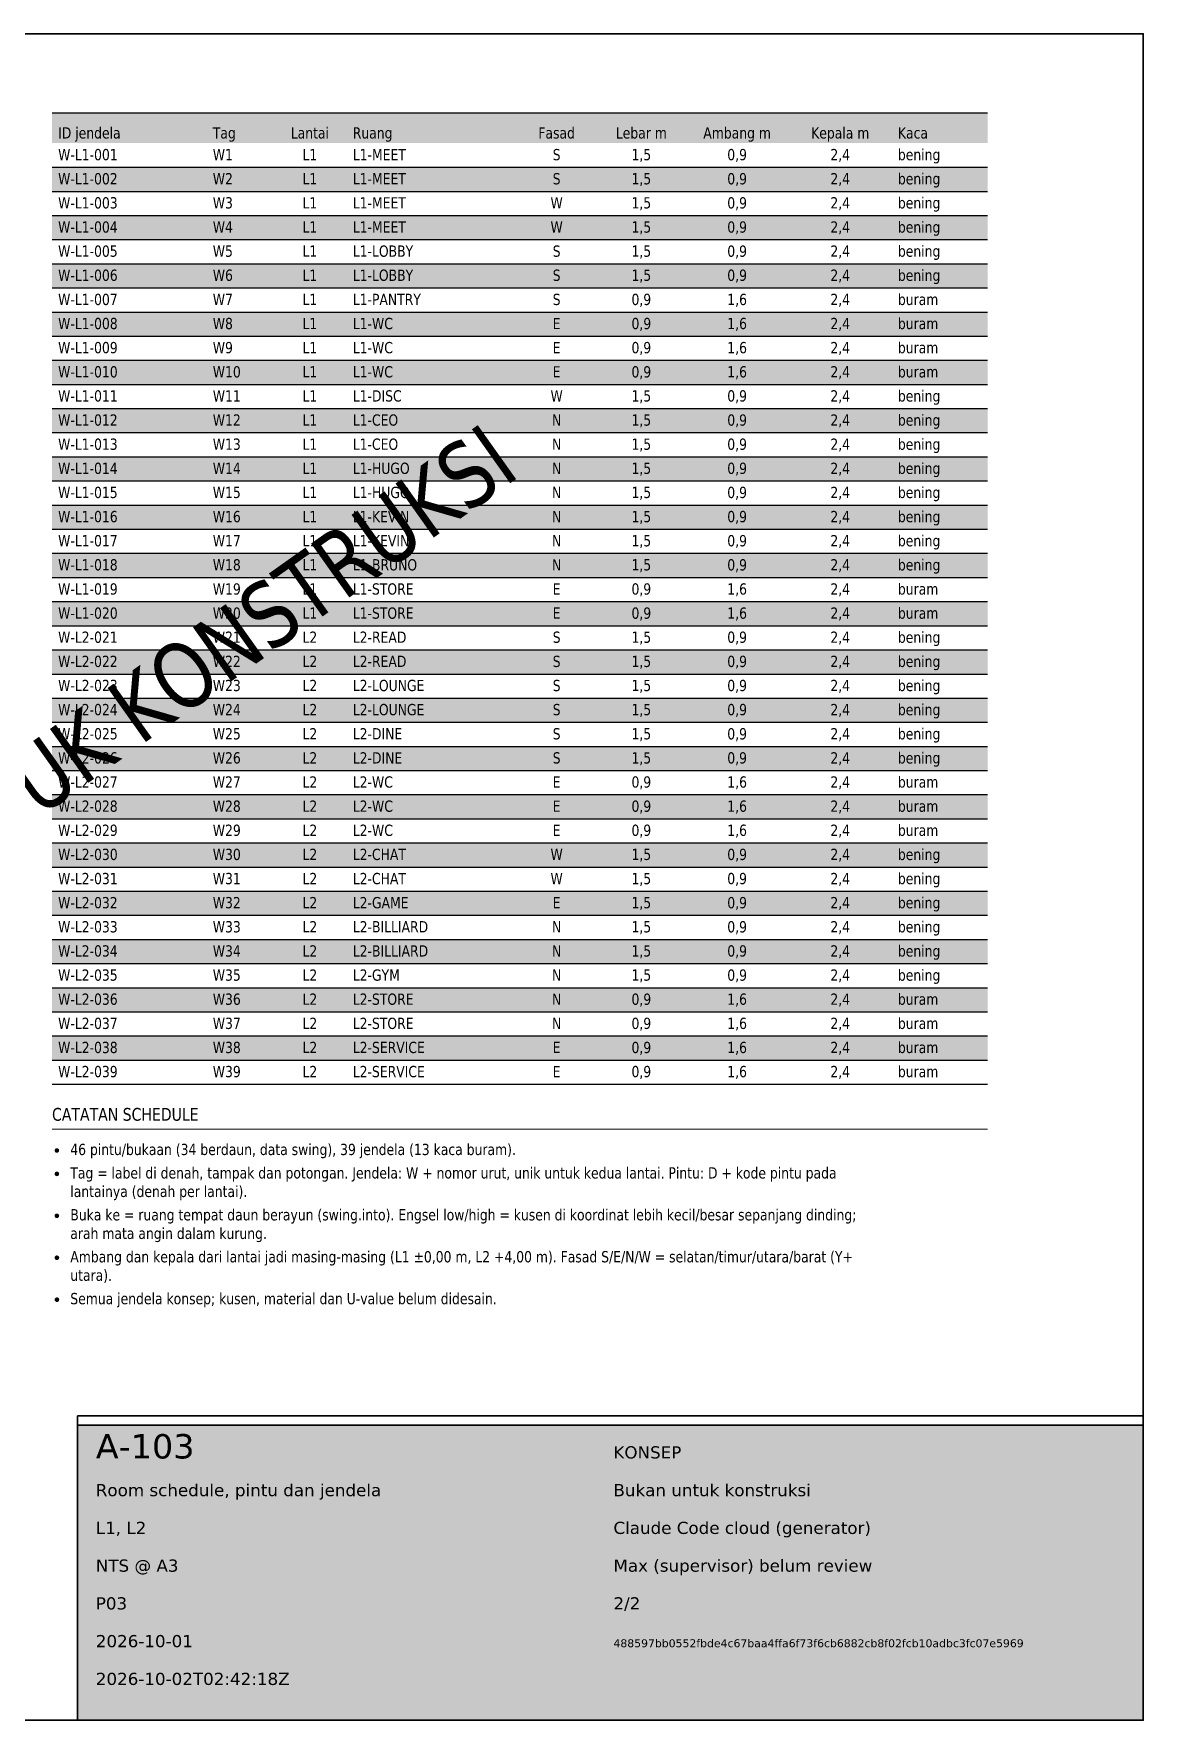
# Paper-space layout 'A-103-2' of a CAD drawing. Header units: millimetres. Extents: x 20 to 410, y 10 to 287.
# Drawn here: x 227.8 to 410, y 10 to 287 of the extents above; entities that cross this region are included whole.
import ezdxf
from ezdxf.enums import TextEntityAlignment as Align

# ---------------------------------------------------------------- set-up
doc = ezdxf.new("R2010")
doc.units = ezdxf.units.MM
for name, color, linetype, lineweight, true_color in [('A-ANNO-NOTE', 7, 'Continuous', 18, 0x22302a), ('A-ANNO-TTLB', 7, 'Continuous', 35, 0x1f4d3a), ('A-ANNO-WMRK', 7, 'Continuous', 13, 0xe8eeea)]:
    doc.layers.add(name, color=color, linetype=linetype, lineweight=lineweight, true_color=true_color)
doc.layers.add('A-ANNO-SCHD', color=7, linetype='Continuous')
doc.styles.add('KR-SANS', font='DejaVuSans.ttf', dxfattribs={"width": 0.8})

# ---------------------------------------------------------------- blocks, each defined once
blk = doc.blocks.new('KR-TTLB-G')
at = {"layer": 'A-ANNO-TTLB'}
blk.add_lwpolyline([(0, 0), (175, 0), (175, 50), (0, 50)], close=True, dxfattribs=at)
at = {"layer": 'A-ANNO-TTLB', "style": 'KR-SANS'}
for tag, p, height in [('KR_SHEET_ID', (3, 43), 4), ('KR_STATUS', (88, 43), 2), ('KR_TITLE', (3, 36.8), 2), ('KR_NOTE', (88, 36.8), 2), ('KR_FLOOR', (3, 30.6), 2), ('KR_DRAWN', (88, 30.6), 2), ('KR_SCALE', (3, 24.4), 2), ('KR_CHECK', (88, 24.4), 2), ('KR_REVISION', (3, 18.2), 2), ('KR_PAGE', (88, 18.2), 2), ('KR_REV_DATE', (3, 12), 2), ('KR_WORLD_SHA256', (88, 12), 1.3), ('KR_RENDER_UTC', (3, 5.8), 2)]:
    blk.add_attdef(tag, p, '', height=height, dxfattribs=at)

psp = doc.layouts.new('A-103-2')

# ---------------------------------------------------------------- hatches: boundary and pattern name
at = {"layer": 'A-ANNO-NOTE', "true_color": 0x22302a}
h = psp.add_hatch(color=250, dxfattribs=at)
h.dxf.hatch_style = 1
edge = h.paths.add_edge_path()
edge.add_arc((231.61, 103.58), 0.38, 0, 360)
h = psp.add_hatch(color=250, dxfattribs=at)
h.dxf.hatch_style = 1
edge = h.paths.add_edge_path()
edge.add_arc((231.61, 99.74), 0.38, 0, 360)
h = psp.add_hatch(color=250, dxfattribs=at)
h.dxf.hatch_style = 1
edge = h.paths.add_edge_path()
edge.add_arc((231.61, 92.85), 0.38, 0, 360)
h = psp.add_hatch(color=250, dxfattribs=at)
h.dxf.hatch_style = 1
edge = h.paths.add_edge_path()
edge.add_arc((231.61, 85.97), 0.38, 0, 360)
h = psp.add_hatch(color=250, dxfattribs=at)
h.dxf.hatch_style = 1
edge = h.paths.add_edge_path()
edge.add_arc((231.61, 79.08), 0.38, 0, 360)
at = {"layer": 'A-ANNO-SCHD', "true_color": 0xdfe9e3}
h = psp.add_hatch(color=254, dxfattribs=at)
h.dxf.hatch_style = 1
h.paths.add_polyline_path([(230.81, 269.04), (384.44, 269.04), (384.44, 274), (230.81, 274)])
at = {"layer": 'A-ANNO-SCHD', "true_color": 0xf1f5f2}
h = psp.add_hatch(color=7, dxfattribs=at)
h.dxf.hatch_style = 1
h.paths.add_polyline_path([(230.81, 261.11), (384.44, 261.11), (384.44, 265.07), (230.81, 265.07)])
h = psp.add_hatch(color=7, dxfattribs=at)
h.dxf.hatch_style = 1
h.paths.add_polyline_path([(230.81, 253.18), (384.44, 253.18), (384.44, 257.15), (230.81, 257.15)])
h = psp.add_hatch(color=7, dxfattribs=at)
h.dxf.hatch_style = 1
h.paths.add_polyline_path([(230.81, 245.26), (384.44, 245.26), (384.44, 249.22), (230.81, 249.22)])
h = psp.add_hatch(color=7, dxfattribs=at)
h.dxf.hatch_style = 1
h.paths.add_polyline_path([(230.81, 237.33), (384.44, 237.33), (384.44, 241.29), (230.81, 241.29)])
h = psp.add_hatch(color=7, dxfattribs=at)
h.dxf.hatch_style = 1
h.paths.add_polyline_path([(230.81, 229.4), (384.44, 229.4), (384.44, 233.37), (230.81, 233.37)])
h = psp.add_hatch(color=7, dxfattribs=at)
h.dxf.hatch_style = 1
h.paths.add_polyline_path([(230.81, 221.48), (384.44, 221.48), (384.44, 225.44), (230.81, 225.44)])
h = psp.add_hatch(color=7, dxfattribs=at)
h.dxf.hatch_style = 1
h.paths.add_polyline_path([(230.81, 213.55), (384.44, 213.55), (384.44, 217.51), (230.81, 217.51)])
h = psp.add_hatch(color=7, dxfattribs=at)
h.dxf.hatch_style = 1
h.paths.add_polyline_path([(230.81, 205.62), (384.44, 205.62), (384.44, 209.59), (230.81, 209.59)])
h = psp.add_hatch(color=7, dxfattribs=at)
h.dxf.hatch_style = 1
h.paths.add_polyline_path([(230.81, 197.7), (384.44, 197.7), (384.44, 201.66), (230.81, 201.66)])
h = psp.add_hatch(color=7, dxfattribs=at)
h.dxf.hatch_style = 1
h.paths.add_polyline_path([(230.81, 189.77), (384.44, 189.77), (384.44, 193.73), (230.81, 193.73)])
h = psp.add_hatch(color=7, dxfattribs=at)
h.dxf.hatch_style = 1
h.paths.add_polyline_path([(230.81, 181.84), (384.44, 181.84), (384.44, 185.81), (230.81, 185.81)])
h = psp.add_hatch(color=7, dxfattribs=at)
h.dxf.hatch_style = 1
h.paths.add_polyline_path([(230.81, 173.92), (384.44, 173.92), (384.44, 177.88), (230.81, 177.88)])
h = psp.add_hatch(color=7, dxfattribs=at)
h.dxf.hatch_style = 1
h.paths.add_polyline_path([(230.81, 165.99), (384.44, 165.99), (384.44, 169.95), (230.81, 169.95)])
h = psp.add_hatch(color=7, dxfattribs=at)
h.dxf.hatch_style = 1
h.paths.add_polyline_path([(230.81, 158.06), (384.44, 158.06), (384.44, 162.03), (230.81, 162.03)])
h = psp.add_hatch(color=7, dxfattribs=at)
h.dxf.hatch_style = 1
h.paths.add_polyline_path([(230.81, 150.14), (384.44, 150.14), (384.44, 154.1), (230.81, 154.1)])
h = psp.add_hatch(color=7, dxfattribs=at)
h.dxf.hatch_style = 1
h.paths.add_polyline_path([(230.81, 142.21), (384.44, 142.21), (384.44, 146.17), (230.81, 146.17)])
h = psp.add_hatch(color=7, dxfattribs=at)
h.dxf.hatch_style = 1
h.paths.add_polyline_path([(230.81, 134.28), (384.44, 134.28), (384.44, 138.25), (230.81, 138.25)])
h = psp.add_hatch(color=7, dxfattribs=at)
h.dxf.hatch_style = 1
h.paths.add_polyline_path([(230.81, 126.36), (384.44, 126.36), (384.44, 130.32), (230.81, 130.32)])
h = psp.add_hatch(color=7, dxfattribs=at)
h.dxf.hatch_style = 1
h.paths.add_polyline_path([(230.81, 118.43), (384.44, 118.43), (384.44, 122.39), (230.81, 122.39)])
at = {"layer": 'A-ANNO-TTLB', "true_color": 0xffffff}
h = psp.add_hatch(color=7, dxfattribs=at)
h.dxf.hatch_style = 1
h.paths.add_polyline_path([(235, 10), (410, 10), (410, 58.47), (235, 58.47)])

# ---------------------------------------------------------------- linework, layer by layer
at = {"layer": 'A-ANNO-NOTE', "color": 119, "true_color": 0x1f4d3a}
psp.add_lwpolyline([(230.81, 107.07), (384.44, 107.07)], dxfattribs=at)
at = {"layer": 'A-ANNO-SCHD', "color": 119, "true_color": 0x1f4d3a}
for points in [[(230.81, 274), (384.44, 274)], [(230.81, 114.47), (384.44, 114.47)]]:
    psp.add_lwpolyline(points, dxfattribs=at)
at = {"layer": 'A-ANNO-SCHD', "color": 254, "true_color": 0xc9d6cf}
for points in [[(230.81, 265.07), (384.44, 265.07)], [(230.81, 261.11), (384.44, 261.11)], [(230.81, 257.15), (384.44, 257.15)], [(230.81, 253.18), (384.44, 253.18)], [(230.81, 249.22), (384.44, 249.22)], [(230.81, 245.26), (384.44, 245.26)], [(230.81, 241.29), (384.44, 241.29)], [(230.81, 237.33), (384.44, 237.33)], [(230.81, 233.37), (384.44, 233.37)], [(230.81, 229.4), (384.44, 229.4)], [(230.81, 225.44), (384.44, 225.44)], [(230.81, 221.48), (384.44, 221.48)], [(230.81, 217.51), (384.44, 217.51)], [(230.81, 213.55), (384.44, 213.55)], [(230.81, 209.59), (384.44, 209.59)], [(230.81, 205.62), (384.44, 205.62)], [(230.81, 201.66), (384.44, 201.66)], [(230.81, 197.7), (384.44, 197.7)], [(230.81, 193.73), (384.44, 193.73)], [(230.81, 189.77), (384.44, 189.77)], [(230.81, 185.81), (384.44, 185.81)], [(230.81, 181.84), (384.44, 181.84)], [(230.81, 177.88), (384.44, 177.88)], [(230.81, 173.92), (384.44, 173.92)], [(230.81, 169.95), (384.44, 169.95)], [(230.81, 165.99), (384.44, 165.99)], [(230.81, 162.03), (384.44, 162.03)], [(230.81, 158.06), (384.44, 158.06)], [(230.81, 154.1), (384.44, 154.1)], [(230.81, 150.14), (384.44, 150.14)], [(230.81, 146.17), (384.44, 146.17)], [(230.81, 142.21), (384.44, 142.21)], [(230.81, 138.25), (384.44, 138.25)], [(230.81, 134.28), (384.44, 134.28)], [(230.81, 130.32), (384.44, 130.32)], [(230.81, 126.36), (384.44, 126.36)], [(230.81, 122.39), (384.44, 122.39)], [(230.81, 118.43), (384.44, 118.43)], [(230.81, 114.47), (384.44, 114.47)]]:
    psp.add_lwpolyline(points, dxfattribs=at)
at = {"layer": 'A-ANNO-TTLB', "color": 119, "true_color": 0x1f4d3a}
for points in [[(20, 10), (410, 10), (410, 287), (20, 287)], [(235, 10), (410, 10), (410, 58.47), (235, 58.47)]]:
    psp.add_lwpolyline(points, close=True, dxfattribs=at)

# ---------------------------------------------------------------- block references
at = {"layer": 'A-ANNO-TTLB'}
psp.add_blockref('KR-TTLB-G', (235, 10), dxfattribs=at).add_auto_attribs({'KR_SHEET_ID': 'A-103', 'KR_TITLE': 'Room schedule, pintu dan jendela', 'KR_FLOOR': 'L1, L2', 'KR_SCALE': 'NTS @ A3', 'KR_REVISION': 'P03', 'KR_REV_DATE': '2026-10-01', 'KR_RENDER_UTC': '2026-10-02T02:42:18Z', 'KR_STATUS': 'KONSEP', 'KR_NOTE': 'Bukan untuk konstruksi', 'KR_DRAWN': 'Claude Code cloud (generator)', 'KR_CHECK': 'Max (supervisor) belum review', 'KR_PAGE': '2/2', 'KR_WORLD_SHA256': '488597bb0552fbde4c67baa4ffa6f73f6cb6882cb8f02fcb10adbc3fc07e5969'})

# ---------------------------------------------------------------- texts
at = {"layer": 'A-ANNO-NOTE', "color": 119, "true_color": 0x1f4d3a, "style": 'KR-SANS', "width": 0.8}
psp.add_text('CATATAN SCHEDULE', height=2.099, dxfattribs=at).set_placement((230.81, 108.47))
at = {"layer": 'A-ANNO-NOTE', "color": 250, "true_color": 0x22302a, "style": 'KR-SANS', "width": 0.8}
for s, height, p in [('46 pintu/bukaan (34 berdaun, data swing), 39 jendela (13 kaca buram).', 1.8521, (233.81, 102.83)), ('Tag = label di denah, tampak dan potongan. Jendela: W + nomor urut, unik untuk kedua lantai. Pintu: D + kode pintu pada', 1.85208, (233.81, 98.98)), ('lantainya (denah per lantai).', 1.8521, (233.81, 95.94)), ('Buka ke = ruang tempat daun berayun (swing.into). Engsel low/high = kusen di koordinat lebih kecil/besar sepanjang dinding;', 1.85208, (233.81, 92.1)), ('arah mata angin dalam kurung.', 1.8521, (233.81, 89.05)), ('Ambang dan kepala dari lantai jadi masing-masing (L1 ±0,00 m, L2 +4,00 m). Fasad S/E/N/W = selatan/timur/utara/barat (Y+', 1.85208, (233.81, 85.21)), ('utara).', 1.852, (233.81, 82.17)), ('Semua jendela konsep; kusen, material dan U-value belum didesain.', 1.8521, (233.81, 78.33))]:
    psp.add_text(s, height=height, dxfattribs=at).set_placement(p)
at = {"layer": 'A-ANNO-SCHD', "color": 119, "true_color": 0x1f4d3a, "style": 'KR-SANS', "width": 0.8}
for s, p in [('ID jendela', (231.81, 269.79)), ('Tag', (257.21, 269.79)), ('Ruang', (280.19, 269.79)), ('Kaca', (369.71, 269.79)), ('W-L1-001', (231.81, 266.22)), ('W-L1-002', (231.81, 262.26)), ('W-L1-003', (231.81, 258.3)), ('W-L1-004', (231.81, 254.33)), ('W-L1-005', (231.81, 250.37)), ('W-L1-006', (231.81, 246.41)), ('W-L1-007', (231.81, 242.44)), ('W-L1-008', (231.81, 238.48)), ('W-L1-009', (231.81, 234.52)), ('W-L1-010', (231.81, 230.55)), ('W-L1-011', (231.81, 226.59)), ('W-L1-012', (231.81, 222.63)), ('W-L1-013', (231.81, 218.66)), ('W-L1-014', (231.81, 214.7)), ('W-L1-015', (231.81, 210.74)), ('W-L1-016', (231.81, 206.77)), ('W-L1-017', (231.81, 202.81)), ('W-L1-018', (231.81, 198.85)), ('W-L1-019', (231.81, 194.88)), ('W-L1-020', (231.81, 190.92)), ('W-L2-021', (231.81, 186.96)), ('W-L2-022', (231.81, 182.99)), ('W-L2-023', (231.81, 179.03)), ('W-L2-024', (231.81, 175.07)), ('W-L2-025', (231.81, 171.1)), ('W-L2-026', (231.81, 167.14)), ('W-L2-027', (231.81, 163.18)), ('W-L2-028', (231.81, 159.21)), ('W-L2-029', (231.81, 155.25)), ('W-L2-030', (231.81, 151.29)), ('W-L2-031', (231.81, 147.32)), ('W-L2-032', (231.81, 143.36)), ('W-L2-033', (231.81, 139.4)), ('W-L2-034', (231.81, 135.43)), ('W-L2-035', (231.81, 131.47)), ('W-L2-036', (231.81, 127.51)), ('W-L2-037', (231.81, 123.54)), ('W-L2-038', (231.81, 119.58)), ('W-L2-039', (231.81, 115.62))]:
    psp.add_text(s, height=1.852, dxfattribs=at).set_placement(p)
for s, p in [('Lantai', (273.15, 269.79)), ('Fasad', (313.67, 269.79)), ('Lebar m', (327.58, 269.79)), ('Ambang m', (343.31, 269.79)), ('Kepala m', (360.24, 269.79))]:
    psp.add_text(s, height=1.852, dxfattribs=at).set_placement(p, align=Align.CENTER)
at = {"layer": 'A-ANNO-SCHD', "color": 250, "true_color": 0x22302a, "style": 'KR-SANS', "width": 0.8}
for s, height, p in [('W1', 1.852, (257.21, 266.22)), ('L1-MEET', 1.852, (280.19, 266.22)), ('bening', 1.852, (369.71, 266.22)), ('W2', 1.852, (257.21, 262.26)), ('L1-MEET', 1.852, (280.19, 262.26)), ('bening', 1.852, (369.71, 262.26)), ('W3', 1.852, (257.21, 258.3)), ('L1-MEET', 1.852, (280.19, 258.3)), ('bening', 1.852, (369.71, 258.3)), ('W4', 1.852, (257.21, 254.33)), ('L1-MEET', 1.852, (280.19, 254.33)), ('bening', 1.852, (369.71, 254.33)), ('W5', 1.852, (257.21, 250.37)), ('L1-LOBBY', 1.852, (280.19, 250.37)), ('bening', 1.852, (369.71, 250.37)), ('W6', 1.852, (257.21, 246.41)), ('L1-LOBBY', 1.852, (280.19, 246.41)), ('bening', 1.852, (369.71, 246.41)), ('W7', 1.852, (257.21, 242.44)), ('L1-PANTRY', 1.852, (280.19, 242.44)), ('buram', 1.852, (369.71, 242.44)), ('W8', 1.852, (257.21, 238.48)), ('L1-WC', 1.852, (280.19, 238.48)), ('buram', 1.852, (369.71, 238.48)), ('W9', 1.852, (257.21, 234.52)), ('L1-WC', 1.852, (280.19, 234.52)), ('buram', 1.852, (369.71, 234.52)), ('W10', 1.852, (257.21, 230.55)), ('L1-WC', 1.852, (280.19, 230.55)), ('buram', 1.852, (369.71, 230.55)), ('W11', 1.852, (257.21, 226.59)), ('L1-DISC', 1.852, (280.19, 226.59)), ('bening', 1.852, (369.71, 226.59)), ('W12', 1.852, (257.21, 222.63)), ('L1-CEO', 1.852, (280.19, 222.63)), ('bening', 1.852, (369.71, 222.63)), ('W13', 1.852, (257.21, 218.66)), ('L1-CEO', 1.852, (280.19, 218.66)), ('bening', 1.852, (369.71, 218.66)), ('W14', 1.852, (257.21, 214.7)), ('L1-HUGO', 1.852, (280.19, 214.7)), ('bening', 1.852, (369.71, 214.7)), ('W15', 1.852, (257.21, 210.74)), ('L1-HUGO', 1.852, (280.19, 210.74)), ('bening', 1.852, (369.71, 210.74)), ('W16', 1.852, (257.21, 206.77)), ('L1-KEVIN', 1.852, (280.19, 206.77)), ('bening', 1.852, (369.71, 206.77)), ('W17', 1.852, (257.21, 202.81)), ('L1-KEVIN', 1.852, (280.19, 202.81)), ('bening', 1.852, (369.71, 202.81)), ('W18', 1.852, (257.21, 198.85)), ('L1-BRUNO', 1.852, (280.19, 198.85)), ('bening', 1.852, (369.71, 198.85)), ('W19', 1.852, (257.21, 194.88)), ('L1-STORE', 1.852, (280.19, 194.88)), ('buram', 1.852, (369.71, 194.88)), ('W20', 1.852, (257.21, 190.92)), ('L1-STORE', 1.852, (280.19, 190.92)), ('buram', 1.852, (369.71, 190.92)), ('W21', 1.852, (257.21, 186.96)), ('L2-READ', 1.852, (280.19, 186.96)), ('bening', 1.852, (369.71, 186.96)), ('W22', 1.852, (257.21, 182.99)), ('L2-READ', 1.852, (280.19, 182.99)), ('bening', 1.852, (369.71, 182.99)), ('W23', 1.852, (257.21, 179.03)), ('L2-LOUNGE', 1.852, (280.19, 179.03)), ('bening', 1.852, (369.71, 179.03)), ('W24', 1.852, (257.21, 175.07)), ('L2-LOUNGE', 1.852, (280.19, 175.07)), ('bening', 1.852, (369.71, 175.07)), ('W25', 1.852, (257.21, 171.1)), ('L2-DINE', 1.852, (280.19, 171.1)), ('bening', 1.852, (369.71, 171.1)), ('W26', 1.852, (257.21, 167.14)), ('L2-DINE', 1.852, (280.19, 167.14)), ('bening', 1.852, (369.71, 167.14)), ('W27', 1.852, (257.21, 163.18)), ('L2-WC', 1.852, (280.19, 163.18)), ('buram', 1.852, (369.71, 163.18)), ('W28', 1.852, (257.21, 159.21)), ('L2-WC', 1.852, (280.19, 159.21)), ('buram', 1.852, (369.71, 159.21)), ('W29', 1.852, (257.21, 155.25)), ('L2-WC', 1.852, (280.19, 155.25)), ('buram', 1.852, (369.71, 155.25)), ('W30', 1.852, (257.21, 151.29)), ('L2-CHAT', 1.852, (280.19, 151.29)), ('bening', 1.852, (369.71, 151.29)), ('W31', 1.852, (257.21, 147.32)), ('L2-CHAT', 1.852, (280.19, 147.32)), ('bening', 1.852, (369.71, 147.32)), ('W32', 1.852, (257.21, 143.36)), ('L2-GAME', 1.852, (280.19, 143.36)), ('bening', 1.852, (369.71, 143.36)), ('W33', 1.852, (257.21, 139.4)), ('L2-BILLIARD', 1.8521, (280.19, 139.4)), ('bening', 1.852, (369.71, 139.4)), ('W34', 1.852, (257.21, 135.43)), ('L2-BILLIARD', 1.8521, (280.19, 135.43)), ('bening', 1.852, (369.71, 135.43)), ('W35', 1.852, (257.21, 131.47)), ('L2-GYM', 1.852, (280.19, 131.47)), ('bening', 1.852, (369.71, 131.47)), ('W36', 1.852, (257.21, 127.51)), ('L2-STORE', 1.852, (280.19, 127.51)), ('buram', 1.852, (369.71, 127.51)), ('W37', 1.852, (257.21, 123.54)), ('L2-STORE', 1.852, (280.19, 123.54)), ('buram', 1.852, (369.71, 123.54)), ('W38', 1.852, (257.21, 119.58)), ('L2-SERVICE', 1.852, (280.19, 119.58)), ('buram', 1.852, (369.71, 119.58)), ('W39', 1.852, (257.21, 115.62)), ('L2-SERVICE', 1.852, (280.19, 115.62)), ('buram', 1.852, (369.71, 115.62))]:
    psp.add_text(s, height=height, dxfattribs=at).set_placement(p)
for s, height, p in [('L1', 1.852, (273.15, 266.22)), ('S', 1.85, (313.67, 266.22)), ('1,5', 1.852, (327.58, 266.22)), ('0,9', 1.852, (343.31, 266.22)), ('2,4', 1.852, (360.24, 266.22)), ('L1', 1.852, (273.15, 262.26)), ('S', 1.85, (313.67, 262.26)), ('1,5', 1.852, (327.58, 262.26)), ('0,9', 1.852, (343.31, 262.26)), ('2,4', 1.852, (360.24, 262.26)), ('L1', 1.852, (273.15, 258.3)), ('W', 1.85, (313.67, 258.3)), ('1,5', 1.852, (327.58, 258.3)), ('0,9', 1.852, (343.31, 258.3)), ('2,4', 1.852, (360.24, 258.3)), ('L1', 1.852, (273.15, 254.33)), ('W', 1.85, (313.67, 254.33)), ('1,5', 1.852, (327.58, 254.33)), ('0,9', 1.852, (343.31, 254.33)), ('2,4', 1.852, (360.24, 254.33)), ('L1', 1.852, (273.15, 250.37)), ('S', 1.85, (313.67, 250.37)), ('1,5', 1.852, (327.58, 250.37)), ('0,9', 1.852, (343.31, 250.37)), ('2,4', 1.852, (360.24, 250.37)), ('L1', 1.852, (273.15, 246.41)), ('S', 1.85, (313.67, 246.41)), ('1,5', 1.852, (327.58, 246.41)), ('0,9', 1.852, (343.31, 246.41)), ('2,4', 1.852, (360.24, 246.41)), ('L1', 1.852, (273.15, 242.44)), ('S', 1.85, (313.67, 242.44)), ('0,9', 1.852, (327.58, 242.44)), ('1,6', 1.852, (343.31, 242.44)), ('2,4', 1.852, (360.24, 242.44)), ('L1', 1.852, (273.15, 238.48)), ('E', 1.85, (313.67, 238.48)), ('0,9', 1.852, (327.58, 238.48)), ('1,6', 1.852, (343.31, 238.48)), ('2,4', 1.852, (360.24, 238.48)), ('L1', 1.852, (273.15, 234.52)), ('E', 1.85, (313.67, 234.52)), ('0,9', 1.852, (327.58, 234.52)), ('1,6', 1.852, (343.31, 234.52)), ('2,4', 1.852, (360.24, 234.52)), ('L1', 1.852, (273.15, 230.55)), ('E', 1.85, (313.67, 230.55)), ('0,9', 1.852, (327.58, 230.55)), ('1,6', 1.852, (343.31, 230.55)), ('2,4', 1.852, (360.24, 230.55)), ('L1', 1.852, (273.15, 226.59)), ('W', 1.85, (313.67, 226.59)), ('1,5', 1.852, (327.58, 226.59)), ('0,9', 1.852, (343.31, 226.59)), ('2,4', 1.852, (360.24, 226.59)), ('L1', 1.852, (273.15, 222.63)), ('N', 1.85, (313.67, 222.63)), ('1,5', 1.852, (327.58, 222.63)), ('0,9', 1.852, (343.31, 222.63)), ('2,4', 1.852, (360.24, 222.63)), ('L1', 1.852, (273.15, 218.66)), ('N', 1.85, (313.67, 218.66)), ('1,5', 1.852, (327.58, 218.66)), ('0,9', 1.852, (343.31, 218.66)), ('2,4', 1.852, (360.24, 218.66)), ('L1', 1.852, (273.15, 214.7)), ('N', 1.85, (313.67, 214.7)), ('1,5', 1.852, (327.58, 214.7)), ('0,9', 1.852, (343.31, 214.7)), ('2,4', 1.852, (360.24, 214.7)), ('L1', 1.852, (273.15, 210.74)), ('N', 1.85, (313.67, 210.74)), ('1,5', 1.852, (327.58, 210.74)), ('0,9', 1.852, (343.31, 210.74)), ('2,4', 1.852, (360.24, 210.74)), ('L1', 1.852, (273.15, 206.77)), ('N', 1.85, (313.67, 206.77)), ('1,5', 1.852, (327.58, 206.77)), ('0,9', 1.852, (343.31, 206.77)), ('2,4', 1.852, (360.24, 206.77)), ('L1', 1.852, (273.15, 202.81)), ('N', 1.85, (313.67, 202.81)), ('1,5', 1.852, (327.58, 202.81)), ('0,9', 1.852, (343.31, 202.81)), ('2,4', 1.852, (360.24, 202.81)), ('L1', 1.852, (273.15, 198.85)), ('N', 1.85, (313.67, 198.85)), ('1,5', 1.852, (327.58, 198.85)), ('0,9', 1.852, (343.31, 198.85)), ('2,4', 1.852, (360.24, 198.85)), ('L1', 1.852, (273.15, 194.88)), ('E', 1.85, (313.67, 194.88)), ('0,9', 1.852, (327.58, 194.88)), ('1,6', 1.852, (343.31, 194.88)), ('2,4', 1.852, (360.24, 194.88)), ('L1', 1.852, (273.15, 190.92)), ('E', 1.85, (313.67, 190.92)), ('0,9', 1.852, (327.58, 190.92)), ('1,6', 1.852, (343.31, 190.92)), ('2,4', 1.852, (360.24, 190.92)), ('L2', 1.852, (273.15, 186.96)), ('S', 1.85, (313.67, 186.96)), ('1,5', 1.852, (327.58, 186.96)), ('0,9', 1.852, (343.31, 186.96)), ('2,4', 1.852, (360.24, 186.96)), ('L2', 1.852, (273.15, 182.99)), ('S', 1.85, (313.67, 182.99)), ('1,5', 1.852, (327.58, 182.99)), ('0,9', 1.852, (343.31, 182.99)), ('2,4', 1.852, (360.24, 182.99)), ('L2', 1.852, (273.15, 179.03)), ('S', 1.85, (313.67, 179.03)), ('1,5', 1.852, (327.58, 179.03)), ('0,9', 1.852, (343.31, 179.03)), ('2,4', 1.852, (360.24, 179.03)), ('L2', 1.852, (273.15, 175.07)), ('S', 1.85, (313.67, 175.07)), ('1,5', 1.852, (327.58, 175.07)), ('0,9', 1.852, (343.31, 175.07)), ('2,4', 1.852, (360.24, 175.07)), ('L2', 1.852, (273.15, 171.1)), ('S', 1.85, (313.67, 171.1)), ('1,5', 1.852, (327.58, 171.1)), ('0,9', 1.852, (343.31, 171.1)), ('2,4', 1.852, (360.24, 171.1)), ('L2', 1.852, (273.15, 167.14)), ('S', 1.85, (313.67, 167.14)), ('1,5', 1.852, (327.58, 167.14)), ('0,9', 1.852, (343.31, 167.14)), ('2,4', 1.852, (360.24, 167.14)), ('L2', 1.852, (273.15, 163.18)), ('E', 1.85, (313.67, 163.18)), ('0,9', 1.852, (327.58, 163.18)), ('1,6', 1.852, (343.31, 163.18)), ('2,4', 1.852, (360.24, 163.18)), ('L2', 1.852, (273.15, 159.21)), ('E', 1.85, (313.67, 159.21)), ('0,9', 1.852, (327.58, 159.21)), ('1,6', 1.852, (343.31, 159.21)), ('2,4', 1.852, (360.24, 159.21)), ('L2', 1.852, (273.15, 155.25)), ('E', 1.85, (313.67, 155.25)), ('0,9', 1.852, (327.58, 155.25)), ('1,6', 1.852, (343.31, 155.25)), ('2,4', 1.852, (360.24, 155.25)), ('L2', 1.852, (273.15, 151.29)), ('W', 1.85, (313.67, 151.29)), ('1,5', 1.852, (327.58, 151.29)), ('0,9', 1.852, (343.31, 151.29)), ('2,4', 1.852, (360.24, 151.29)), ('L2', 1.852, (273.15, 147.32)), ('W', 1.85, (313.67, 147.32)), ('1,5', 1.852, (327.58, 147.32)), ('0,9', 1.852, (343.31, 147.32)), ('2,4', 1.852, (360.24, 147.32)), ('L2', 1.852, (273.15, 143.36)), ('E', 1.85, (313.67, 143.36)), ('1,5', 1.852, (327.58, 143.36)), ('0,9', 1.852, (343.31, 143.36)), ('2,4', 1.852, (360.24, 143.36)), ('L2', 1.852, (273.15, 139.4)), ('0,9', 1.852, (343.31, 139.4)), ('2,4', 1.852, (360.24, 139.4)), ('N', 1.85, (313.67, 139.4)), ('1,5', 1.852, (327.58, 139.4)), ('L2', 1.852, (273.15, 135.43)), ('N', 1.85, (313.67, 135.43)), ('1,5', 1.852, (327.58, 135.43)), ('0,9', 1.852, (343.31, 135.43)), ('2,4', 1.852, (360.24, 135.43)), ('L2', 1.852, (273.15, 131.47)), ('N', 1.85, (313.67, 131.47)), ('1,5', 1.852, (327.58, 131.47)), ('0,9', 1.852, (343.31, 131.47)), ('2,4', 1.852, (360.24, 131.47)), ('L2', 1.852, (273.15, 127.51)), ('N', 1.85, (313.67, 127.51)), ('0,9', 1.852, (327.58, 127.51)), ('1,6', 1.852, (343.31, 127.51)), ('2,4', 1.852, (360.24, 127.51)), ('L2', 1.852, (273.15, 123.54)), ('N', 1.85, (313.67, 123.54)), ('0,9', 1.852, (327.58, 123.54)), ('1,6', 1.852, (343.31, 123.54)), ('2,4', 1.852, (360.24, 123.54)), ('L2', 1.852, (273.15, 119.58)), ('E', 1.85, (313.67, 119.58)), ('0,9', 1.852, (327.58, 119.58)), ('1,6', 1.852, (343.31, 119.58)), ('2,4', 1.852, (360.24, 119.58)), ('L2', 1.852, (273.15, 115.62)), ('E', 1.85, (313.67, 115.62)), ('0,9', 1.852, (327.58, 115.62)), ('1,6', 1.852, (343.31, 115.62)), ('2,4', 1.852, (360.24, 115.62))]:
    psp.add_text(s, height=height, dxfattribs=at).set_placement(p, align=Align.CENTER)
at = {"layer": 'A-ANNO-WMRK', "color": 254, "true_color": 0xdde4e1, "style": 'KR-SANS', "width": 0.8}
psp.add_text('KONSEP - BUKAN UNTUK KONSTRUKSI', height=10.8656, rotation=35.3845, dxfattribs=at).set_placement((215, 148.5), align=Align.CENTER)

doc.saveas('drawing.dxf')
